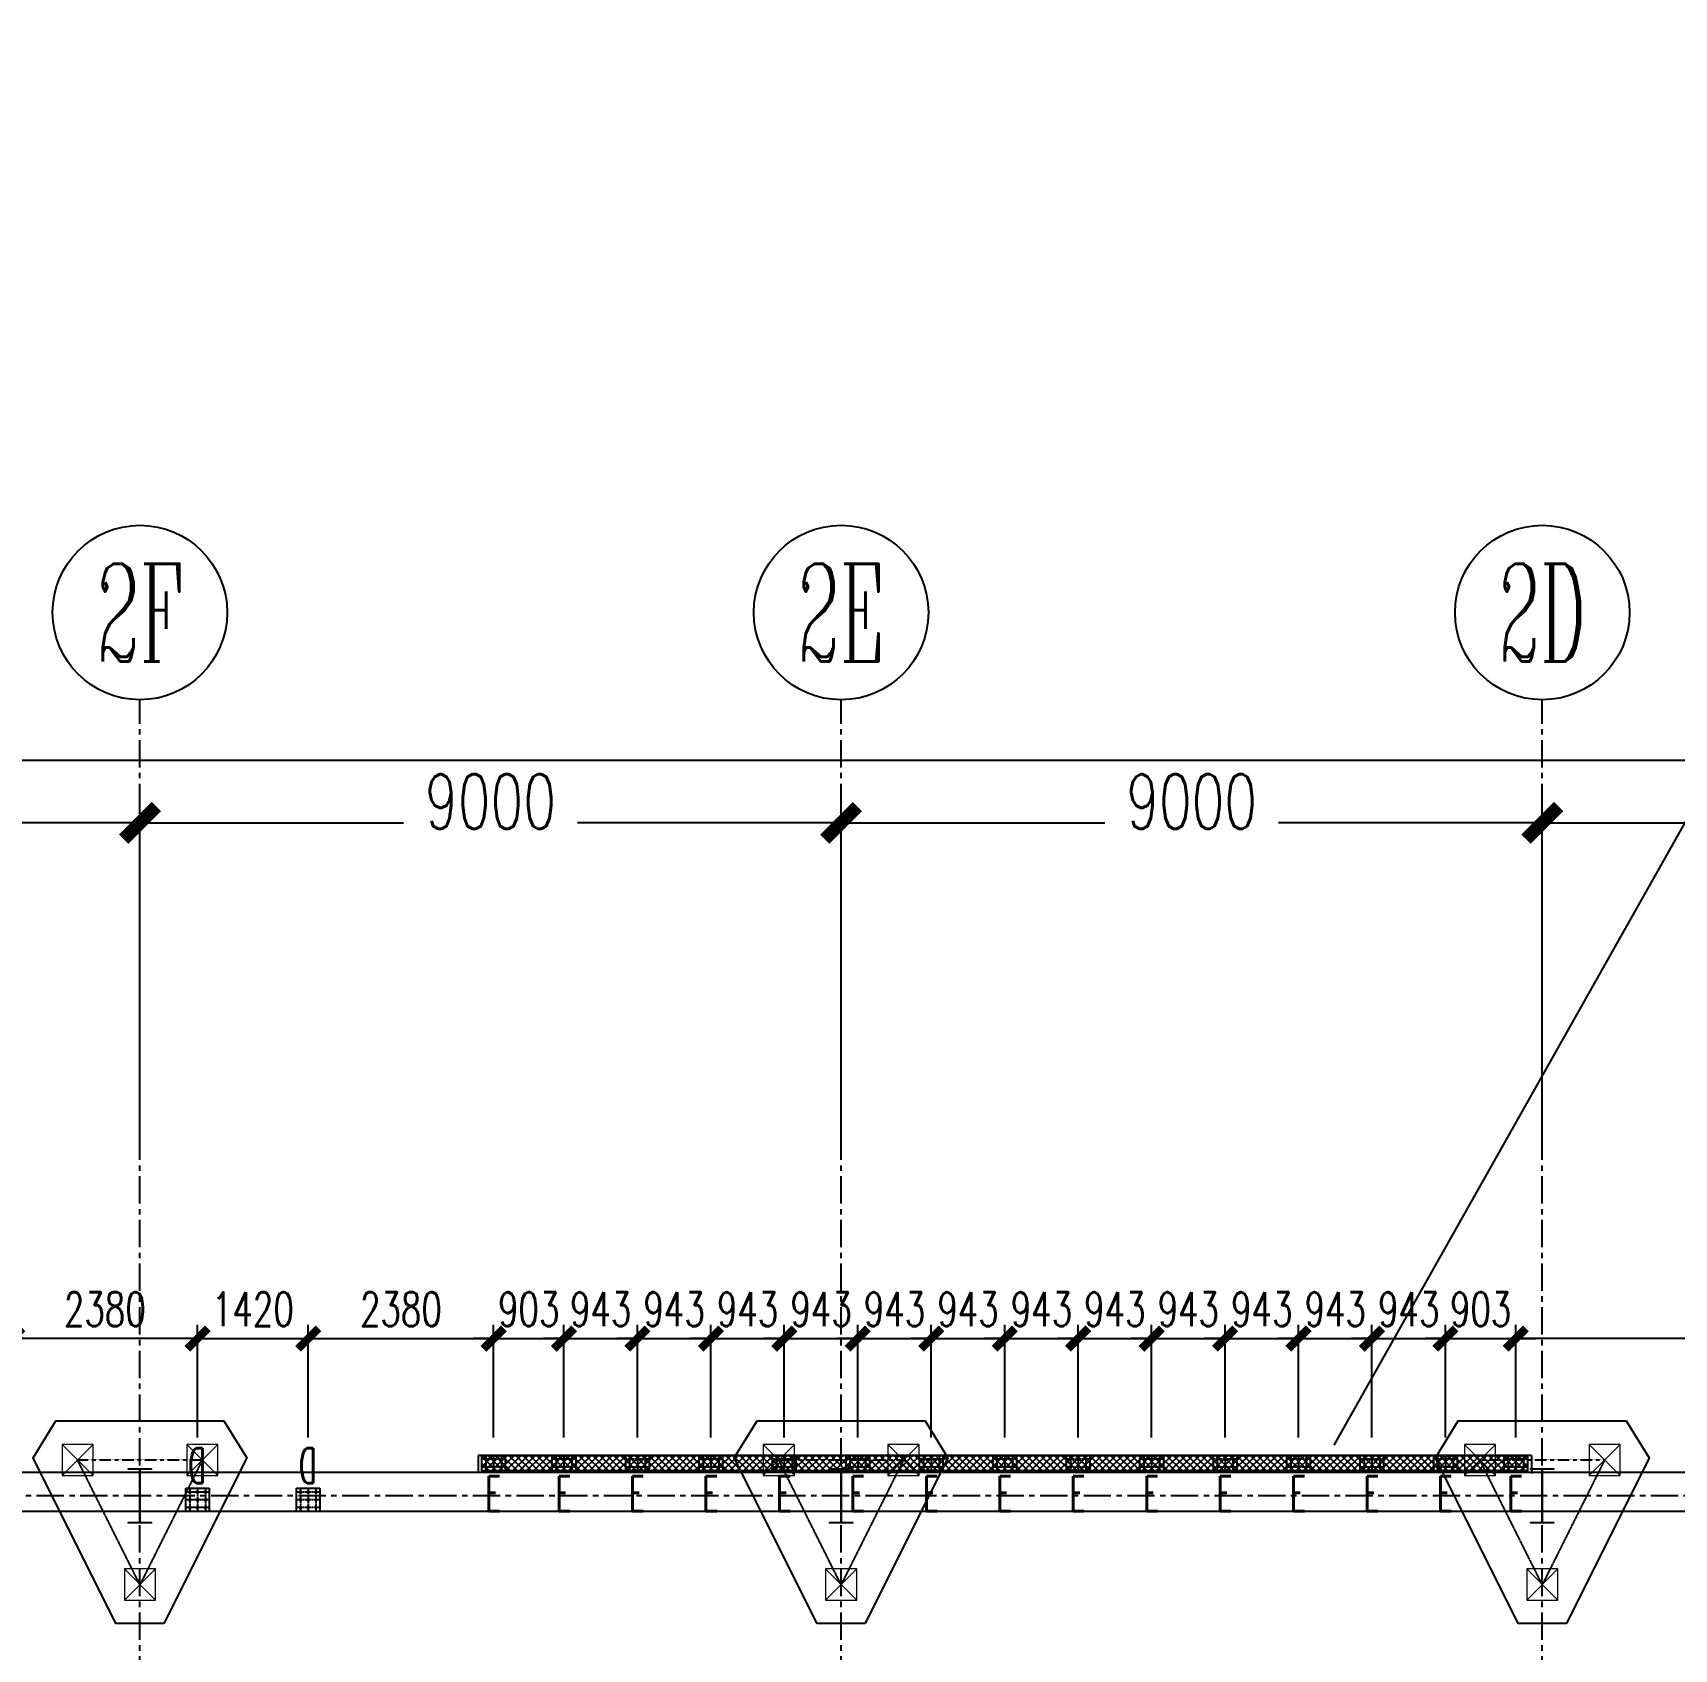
# Model space of a CAD drawing. Extents: x 782294 to 1727252, y -631030 to 17645.
# Drawn here: x 1128180 to 1149248, y -317353 to -296604 of the extents above; entities that cross this region are included whole.
import ezdxf
from ezdxf.enums import TextEntityAlignment as Align

# ---------------------------------------------------------------- set-up
doc = ezdxf.new("R2010")
doc.units = 0
doc.linetypes.add('CENTER', pattern=[2, 1.25, -0.25, 0.25, -0.25])
doc.layers.get('Defpoints').update_dxf_attribs({"color": 210})
for name, color, linetype in [('!ZN3-铝板幕墙-3', 3, 'Continuous'), ('2钢材断面', 2, 'Continuous'), ('30预埋件', 30, 'Continuous'), ('3符号', 3, 'Continuous'), ('40钢材投影', 40, 'Continuous'), ('ALT_CEN-0-30', 1, 'CENTER'), ('DIM', 173, 'Continuous'), ('DOTE', 1, 'CENTER'), ('S-BKL', 4, 'Continuous'), ('S-DOTE1', 140, 'CENTER'), ('S-HATCH1-W', 252, 'Continuous'), ('结构轮廓线', 1, 'Continuous')]:
    doc.layers.add(name, color=color, linetype=linetype)
doc.layers.add('S-col', color=2, linetype='Continuous', lineweight=0)
doc.layers.add('S-zhuang', color=1, linetype='Continuous', lineweight=0)
doc.layers.add('疑问', color=1, linetype='Continuous', plot=False)
doc.styles.add('_TCH_AXIS', font='COMPLEX', dxfattribs={"bigfont": 'GBCBIG'})
doc.styles.add('DHTEXT-1', font='romans.shx', dxfattribs={"width": 0.7, "bigfont": 'chinese.shx'})
doc.dimstyles.new('ZN175', dxfattribs={"dimscale": 175, "dimtxt": 2.5, "dimasz": 1.5, "dimexe": 1, "dimexo": 2, "dimgap": 0.9, "dimtad": 1, "dimdec": 0, "dimdsep": 46, "dimtxsty": 'DHTEXT-1', "dimblk": 'ARCHTICK', "dimcen": 2.5, "dimclrd": 173, "dimclre": 173, "dimclrt": 7, "dimazin": 2, "dimtfac": 1, "dimtdec": 0, "dimtix": 1, "dimtmove": 2, "dimatfit": 3, "dimfxl": 0, "dimtolj": 1, "dimtzin": 0, "dimarcsym": 0})
doc.dimstyles.new('ZN280', dxfattribs={"dimscale": 280, "dimtxt": 2.5, "dimasz": 1.5, "dimexe": 1, "dimexo": 2, "dimgap": 0.9, "dimtad": 1, "dimdec": 0, "dimdsep": 46, "dimtxsty": 'DHTEXT-1', "dimblk": 'ARCHTICK', "dimcen": 2.5, "dimclrd": 173, "dimclre": 173, "dimclrt": 7, "dimazin": 2, "dimtfac": 1, "dimtdec": 0, "dimtix": 1, "dimtmove": 2, "dimatfit": 3, "dimfxl": 0, "dimarcsym": 0})

# ---------------------------------------------------------------- blocks, each defined once
blk = doc.blocks.new('_ArchTick')
at = {"color": 0, "linetype": 'ByBlock', "const_width": 0.4}
blk.add_lwpolyline([(-0.5, -0.5), (0.5, 0.5)], dxfattribs=at)
blk = doc.blocks.new('*D1464')
at = {"layer": 'Defpoints', "color": 0, "ltscale": 2800, "transparency": 16777216}
for p in [(111300, 91140), (102300, 86360), (111300, 86360)]:
    blk.add_point(p, dxfattribs=at)
at = {"layer": 'DIM', "color": 173, "linetype": 'ByBlock', "lineweight": -2, "ltscale": 2800, "transparency": 16777216}
for p, q in [((102300, 86920), (102300, 91420)), ((111300, 86920), (111300, 91420)), ((102300, 91140), (105685, 91140)), ((111300, 91140), (107915, 91140))]:
    blk.add_line(p, q, dxfattribs=at)
at = {"layer": 'DIM', "color": 173, "lineweight": -2, "ltscale": 2800, "transparency": 16777216, "xscale": 420, "yscale": 420, "zscale": 420, "rotation": 180}
blk.add_blockref('_ArchTick', (102300, 91140), dxfattribs=at)
at = {"layer": 'DIM', "color": 173, "lineweight": -2, "ltscale": 2800, "transparency": 16777216, "xscale": 420, "yscale": 420, "zscale": 420}
blk.add_blockref('_ArchTick', (111300, 91140), dxfattribs=at)
at = {"layer": 'DIM', "color": 7, "ltscale": 2800, "transparency": 16777216, "insert": (106800, 91415), "char_height": 700, "attachment_point": 5, "style": 'DHTEXT-1'}
blk.add_mtext('9000', dxfattribs=at)
blk = doc.blocks.new('*D1465')
at = {"layer": 'Defpoints', "color": 0, "ltscale": 2800, "transparency": 16777216}
for p in [(120300, 91140), (111300, 86360), (120300, 86360)]:
    blk.add_point(p, dxfattribs=at)
at = {"layer": 'DIM', "color": 173, "linetype": 'ByBlock', "lineweight": -2, "ltscale": 2800, "transparency": 16777216}
for p, q in [((111300, 86920), (111300, 91420)), ((120300, 86920), (120300, 91420)), ((111300, 91140), (114685, 91140)), ((120300, 91140), (116915, 91140))]:
    blk.add_line(p, q, dxfattribs=at)
at = {"layer": 'DIM', "color": 173, "lineweight": -2, "ltscale": 2800, "transparency": 16777216, "xscale": 420, "yscale": 420, "zscale": 420, "rotation": 180}
blk.add_blockref('_ArchTick', (111300, 91140), dxfattribs=at)
at = {"layer": 'DIM', "color": 173, "lineweight": -2, "ltscale": 2800, "transparency": 16777216, "xscale": 420, "yscale": 420, "zscale": 420}
blk.add_blockref('_ArchTick', (120300, 91140), dxfattribs=at)
at = {"layer": 'DIM', "color": 7, "ltscale": 2800, "transparency": 16777216, "insert": (115800, 91415), "char_height": 700, "attachment_point": 5, "style": 'DHTEXT-1'}
blk.add_mtext('9000', dxfattribs=at)
blk = doc.blocks.new('*D1466')
at = {"layer": 'Defpoints', "color": 0, "ltscale": 2800, "transparency": 16777216}
for p in [(129300, 91140), (120300, 86360), (129300, 86360)]:
    blk.add_point(p, dxfattribs=at)
at = {"layer": 'DIM', "color": 173, "linetype": 'ByBlock', "lineweight": -2, "ltscale": 2800, "transparency": 16777216}
for p, q in [((120300, 86920), (120300, 91420)), ((129300, 86920), (129300, 91420)), ((120300, 91140), (123685, 91140)), ((129300, 91140), (125915, 91140))]:
    blk.add_line(p, q, dxfattribs=at)
at = {"layer": 'DIM', "color": 173, "lineweight": -2, "ltscale": 2800, "transparency": 16777216, "xscale": 420, "yscale": 420, "zscale": 420, "rotation": 180}
blk.add_blockref('_ArchTick', (120300, 91140), dxfattribs=at)
at = {"layer": 'DIM', "color": 173, "lineweight": -2, "ltscale": 2800, "transparency": 16777216, "xscale": 420, "yscale": 420, "zscale": 420}
blk.add_blockref('_ArchTick', (129300, 91140), dxfattribs=at)
at = {"layer": 'DIM', "color": 7, "ltscale": 2800, "transparency": 16777216, "insert": (124800, 91415), "char_height": 700, "attachment_point": 5, "style": 'DHTEXT-1'}
blk.add_mtext('9000', dxfattribs=at)
blk = doc.blocks.new('*D1467')
at = {"layer": 'Defpoints', "color": 0, "ltscale": 2800, "transparency": 16777216}
for p in [(138300, 91140), (129300, 86360), (138300, 86360)]:
    blk.add_point(p, dxfattribs=at)
at = {"layer": 'DIM', "color": 173, "linetype": 'ByBlock', "lineweight": -2, "ltscale": 2800, "transparency": 16777216}
for p, q in [((129300, 86920), (129300, 91420)), ((138300, 86920), (138300, 91420)), ((129300, 91140), (132685, 91140)), ((138300, 91140), (134915, 91140))]:
    blk.add_line(p, q, dxfattribs=at)
at = {"layer": 'DIM', "color": 173, "lineweight": -2, "ltscale": 2800, "transparency": 16777216, "xscale": 420, "yscale": 420, "zscale": 420, "rotation": 180}
blk.add_blockref('_ArchTick', (129300, 91140), dxfattribs=at)
at = {"layer": 'DIM', "color": 173, "lineweight": -2, "ltscale": 2800, "transparency": 16777216, "xscale": 420, "yscale": 420, "zscale": 420}
blk.add_blockref('_ArchTick', (138300, 91140), dxfattribs=at)
at = {"layer": 'DIM', "color": 7, "ltscale": 2800, "transparency": 16777216, "insert": (133800, 91415), "char_height": 700, "attachment_point": 5, "style": 'DHTEXT-1'}
blk.add_mtext('9000', dxfattribs=at)
blk = doc.blocks.new('*D1470')
at = {"layer": 'Defpoints', "color": 0, "ltscale": 2800, "transparency": 16777216}
for p in [(156300, 91940), (0, 86460), (156300, 86460)]:
    blk.add_point(p, dxfattribs=at)
at = {"layer": 'DIM', "color": 173, "linetype": 'ByBlock', "lineweight": -2, "ltscale": 2800, "transparency": 16777216}
for p, q in [((0, 87020), (0, 92220)), ((156300, 87020), (156300, 92220)), ((0, 91940), (76553, 91940)), ((156300, 91940), (79647, 91940))]:
    blk.add_line(p, q, dxfattribs=at)
at = {"layer": 'DIM', "color": 173, "lineweight": -2, "ltscale": 2800, "transparency": 16777216, "xscale": 420, "yscale": 420, "zscale": 420, "rotation": 180}
blk.add_blockref('_ArchTick', (0, 91940), dxfattribs=at)
at = {"layer": 'DIM', "color": 173, "lineweight": -2, "ltscale": 2800, "transparency": 16777216, "xscale": 420, "yscale": 420, "zscale": 420}
blk.add_blockref('_ArchTick', (156300, 91940), dxfattribs=at)
at = {"layer": 'DIM', "color": 7, "ltscale": 2800, "transparency": 16777216, "insert": (78100, 92215), "char_height": 700, "attachment_point": 5, "style": 'DHTEXT-1'}
blk.add_mtext('156300', dxfattribs=at)
blk = doc.blocks.new('卓越-轴号')
blk.add_circle((0, 0), 4)
at = {"color": 0, "style": '_TCH_AXIS', "width": 1.041667, "flags": 8}
blk.add_attdef('A', text='', height=4.48, dxfattribs=at).set_placement((-2, -2.24), (2, -2.24), align=Align.FIT)
blk = doc.blocks.new('20250913105916')
at = {"layer": '疑问'}
blk.add_lwpolyline([(126628, 83150), (136851, 101282), (144003, 101282)], dxfattribs=at)
at = {"layer": '结构轮廓线', "color": 1, "ltscale": 500}
for p, q in [((129160, 83020), (115640, 83020)), ((115640, 83020), (115640, 82800)), ((129160, 83020), (129160, 82788))]:
    blk.add_line(p, q, dxfattribs=at)
blk = doc.blocks.new('20250903183753')
at = {"layer": '2钢材断面'}
for p, q in [((150, 0), (-150, 0)), ((-150, 0), (-150, -300)), ((150, -300), (150, 0)), ((-150, -300), (150, -300))]:
    blk.add_line(p, q, dxfattribs=at)
at = {"layer": '40钢材投影'}
for centre, radius in [((-100, -50), 12), ((-100, -150), 12), ((-100, -50), 6), ((-100, -150), 6), ((0, -50), 12), ((0, -150), 12), ((0, -50), 6), ((0, -150), 6), ((100, -50), 12), ((100, -150), 12), ((100, -50), 6), ((100, -150), 6), ((-100, -250), 12), ((-100, -250), 6), ((0, -250), 12), ((0, -250), 6), ((100, -251), 12), ((100, -251), 6)]:
    blk.add_circle(centre, radius, dxfattribs=at)
at = {"layer": 'ALT_CEN-0-30', "ltscale": 20}
for p, q in [((-100, 0), (-100, -300)), ((0, 0), (0, -300)), ((100, 0), (100, -300)), ((-150, -50), (150, -50)), ((-150, -150), (150, -150)), ((-150, -250), (150, -250))]:
    blk.add_line(p, q, dxfattribs=at)
blk = doc.blocks.new('20250903183821')
at = {"ltscale": 50}
blk.add_blockref('20250903183753', (0, 0), dxfattribs=at)
at = {"layer": '30预埋件', "style": 'DHTEXT-1', "text_generation_flag": 6, "width": 0.55}
blk.add_attdef('B', (-105, 65), '', height=450, rotation=180, dxfattribs=at)
blk = doc.blocks.new('20250902145151')
at = {"layer": '2钢材断面'}
for p, q in [((150, 100), (-150, 100)), ((-150, 100), (-150, -100)), ((150, -100), (150, 100)), ((-150, -100), (150, -100))]:
    blk.add_line(p, q, dxfattribs=at)
at = {"layer": '40钢材投影'}
for centre, radius in [((-100, 50), 10), ((-100, 50), 5), ((0, 50), 10), ((0, 50), 5), ((100, 50), 10), ((100, 50), 5), ((-100, -50), 10), ((-100, -50), 5), ((0, -50), 10), ((0, -50), 5), ((100, -50), 10), ((100, -50), 5)]:
    blk.add_circle(centre, radius, dxfattribs=at)
at = {"layer": 'ALT_CEN-0-30', "ltscale": 20}
for p, q in [((-150, 50), (150, 50)), ((-100, 100), (-100, -100)), ((0, 100), (0, -100)), ((100, 100), (100, -100)), ((-150, -50), (150, -50))]:
    blk.add_line(p, q, dxfattribs=at)
blk = doc.blocks.new('20250912153858')
at = {"ltscale": 50}
blk.add_blockref('20250902145151', (0, 100), dxfattribs=at)
at = {"layer": '30预埋件', "style": 'DHTEXT-1', "text_generation_flag": 6, "width": 0.55}
blk.add_attdef('B', (105, -65), '', height=450, dxfattribs=at)
blk = doc.blocks.new('20250913102643')
at = {"ltscale": 500}
ref = blk.add_blockref('20250903183821', (112040, 82600), dxfattribs=dict(at, xscale=-1))
ref.add_attrib('B', 'D', (112145, 83115), dxfattribs={"layer": '30预埋件', "height": 450, "style": 'DHTEXT-1', "text_generation_flag": 6, "width": 0.55})
ref = blk.add_blockref('20250903183821', (113460, 82600), dxfattribs=dict(at, xscale=-1))
ref.add_attrib('B', 'D', (113565, 83115), dxfattribs={"layer": '30预埋件', "height": 450, "style": 'DHTEXT-1', "text_generation_flag": 6, "width": 0.55})
at = {"layer": '结构轮廓线', "ltscale": 500}
ref = blk.add_blockref('20250912153858', (115840, 82820), dxfattribs=dict(at, xscale=-1))
ref.add_attrib('B', 'E', (115735, 82305), dxfattribs={"layer": '30预埋件', "height": 450, "rotation": 180, "style": 'DHTEXT-1', "text_generation_flag": 6, "width": 0.55})
ref = blk.add_blockref('20250912153858', (116743, 82820), dxfattribs=dict(at, xscale=-1))
ref.add_attrib('B', 'E', (116637, 82305), dxfattribs={"layer": '30预埋件', "height": 450, "rotation": 180, "style": 'DHTEXT-1', "text_generation_flag": 6, "width": 0.55})
ref = blk.add_blockref('20250912153858', (117686, 82820), dxfattribs=dict(at, xscale=-1))
ref.add_attrib('B', 'E', (117580, 82305), dxfattribs={"layer": '30预埋件', "height": 450, "rotation": 180, "style": 'DHTEXT-1', "text_generation_flag": 6, "width": 0.55})
ref = blk.add_blockref('20250912153858', (118629, 82820), dxfattribs=dict(at, xscale=-1))
ref.add_attrib('B', 'E', (118523, 82305), dxfattribs={"layer": '30预埋件', "height": 450, "rotation": 180, "style": 'DHTEXT-1', "text_generation_flag": 6, "width": 0.55})
ref = blk.add_blockref('20250912153858', (119571, 82820), dxfattribs=dict(at, xscale=-1))
ref.add_attrib('B', 'E', (119466, 82305), dxfattribs={"layer": '30预埋件', "height": 450, "rotation": 180, "style": 'DHTEXT-1', "text_generation_flag": 6, "width": 0.55})
ref = blk.add_blockref('20250912153858', (120514, 82820), dxfattribs=dict(at, xscale=-1))
ref.add_attrib('B', 'E', (120409, 82305), dxfattribs={"layer": '30预埋件', "height": 450, "rotation": 180, "style": 'DHTEXT-1', "text_generation_flag": 6, "width": 0.55})
ref = blk.add_blockref('20250912153858', (121457, 82820), dxfattribs=dict(at, xscale=-1))
ref.add_attrib('B', 'E', (121352, 82305), dxfattribs={"layer": '30预埋件', "height": 450, "rotation": 180, "style": 'DHTEXT-1', "text_generation_flag": 6, "width": 0.55})
ref = blk.add_blockref('20250912153858', (122400, 82820), dxfattribs=dict(at, xscale=-1))
ref.add_attrib('B', 'E', (122295, 82305), dxfattribs={"layer": '30预埋件', "height": 450, "rotation": 180, "style": 'DHTEXT-1', "text_generation_flag": 6, "width": 0.55})
ref = blk.add_blockref('20250912153858', (123343, 82820), dxfattribs=dict(at, xscale=-1))
ref.add_attrib('B', 'E', (123237, 82305), dxfattribs={"layer": '30预埋件', "height": 450, "rotation": 180, "style": 'DHTEXT-1', "text_generation_flag": 6, "width": 0.55})
ref = blk.add_blockref('20250912153858', (124286, 82820), dxfattribs=dict(at, xscale=-1))
ref.add_attrib('B', 'E', (124180, 82305), dxfattribs={"layer": '30预埋件', "height": 450, "rotation": 180, "style": 'DHTEXT-1', "text_generation_flag": 6, "width": 0.55})
ref = blk.add_blockref('20250912153858', (125229, 82820), dxfattribs=dict(at, xscale=-1))
ref.add_attrib('B', 'E', (125123, 82305), dxfattribs={"layer": '30预埋件', "height": 450, "rotation": 180, "style": 'DHTEXT-1', "text_generation_flag": 6, "width": 0.55})
ref = blk.add_blockref('20250912153858', (126171, 82820), dxfattribs=dict(at, xscale=-1))
ref.add_attrib('B', 'E', (126066, 82305), dxfattribs={"layer": '30预埋件', "height": 450, "rotation": 180, "style": 'DHTEXT-1', "text_generation_flag": 6, "width": 0.55})
ref = blk.add_blockref('20250912153858', (127114, 82820), dxfattribs=dict(at, xscale=-1))
ref.add_attrib('B', 'E', (127009, 82305), dxfattribs={"layer": '30预埋件', "height": 450, "rotation": 180, "style": 'DHTEXT-1', "text_generation_flag": 6, "width": 0.55})
ref = blk.add_blockref('20250912153858', (128057, 82820), dxfattribs=dict(at, xscale=-1))
ref.add_attrib('B', 'E', (127952, 82305), dxfattribs={"layer": '30预埋件', "height": 450, "rotation": 180, "style": 'DHTEXT-1', "text_generation_flag": 6, "width": 0.55})
ref = blk.add_blockref('20250912153858', (128960, 82820), dxfattribs=dict(at, xscale=-1))
ref.add_attrib('B', 'E', (128855, 82305), dxfattribs={"layer": '30预埋件', "height": 450, "rotation": 180, "style": 'DHTEXT-1', "text_generation_flag": 6, "width": 0.55})
blk = doc.blocks.new('*D972')
at = {"layer": 'Defpoints', "color": 0, "ltscale": 1750, "transparency": 16777216}
for p in [(1147215, -313366), (1146312, -314987), (1147215, -314987)]:
    blk.add_point(p, dxfattribs=at)
at = {"layer": 'DIM', "color": 173, "linetype": 'ByBlock', "lineweight": -2, "ltscale": 1750, "transparency": 16777216}
for p, q in [((1146312, -314637), (1146312, -313191)), ((1147215, -314637), (1147215, -313191)), ((1146312, -313366), (1146050, -313366)), ((1146312, -313366), (1147215, -313366)), ((1147215, -313366), (1147477, -313366))]:
    blk.add_line(p, q, dxfattribs=at)
at = {"layer": 'DIM', "color": 173, "lineweight": -2, "ltscale": 1750, "transparency": 16777216, "xscale": 262.5, "yscale": 262.5, "zscale": 262.5}
blk.add_blockref('_ArchTick', (1146312, -313366), dxfattribs=at)
at = {"layer": 'DIM', "color": 173, "lineweight": -2, "ltscale": 1750, "transparency": 16777216, "xscale": 262.5, "yscale": 262.5, "zscale": 262.5, "rotation": 180}
blk.add_blockref('_ArchTick', (1147215, -313366), dxfattribs=at)
at = {"layer": 'DIM', "color": 7, "ltscale": 1750, "transparency": 16777216, "insert": (1146764, -312989), "char_height": 437.5, "attachment_point": 5, "style": 'DHTEXT-1'}
blk.add_mtext('\\A1;903', dxfattribs=at)
blk = doc.blocks.new('*D973')
at = {"layer": 'Defpoints', "color": 0, "ltscale": 1750, "transparency": 16777216}
for p in [(1146312, -313366), (1145369, -314987), (1146312, -314987)]:
    blk.add_point(p, dxfattribs=at)
at = {"layer": 'DIM', "color": 173, "linetype": 'ByBlock', "lineweight": -2, "ltscale": 1750, "transparency": 16777216}
for p, q in [((1145369, -314637), (1145369, -313191)), ((1146312, -314637), (1146312, -313191)), ((1145369, -313366), (1145107, -313366)), ((1145369, -313366), (1146312, -313366)), ((1146312, -313366), (1146575, -313366))]:
    blk.add_line(p, q, dxfattribs=at)
at = {"layer": 'DIM', "color": 173, "lineweight": -2, "ltscale": 1750, "transparency": 16777216, "xscale": 262.5, "yscale": 262.5, "zscale": 262.5}
blk.add_blockref('_ArchTick', (1145369, -313366), dxfattribs=at)
at = {"layer": 'DIM', "color": 173, "lineweight": -2, "ltscale": 1750, "transparency": 16777216, "xscale": 262.5, "yscale": 262.5, "zscale": 262.5, "rotation": 180}
blk.add_blockref('_ArchTick', (1146312, -313366), dxfattribs=at)
at = {"layer": 'DIM', "color": 7, "ltscale": 1750, "transparency": 16777216, "insert": (1145841, -312989), "char_height": 437.5, "attachment_point": 5, "style": 'DHTEXT-1'}
blk.add_mtext('\\A1;943', dxfattribs=at)
blk = doc.blocks.new('*D974')
at = {"layer": 'Defpoints', "color": 0, "ltscale": 1750, "transparency": 16777216}
for p in [(1145369, -313366), (1144426, -314987), (1145369, -314987)]:
    blk.add_point(p, dxfattribs=at)
at = {"layer": 'DIM', "color": 173, "linetype": 'ByBlock', "lineweight": -2, "ltscale": 1750, "transparency": 16777216}
for p, q in [((1144426, -314637), (1144426, -313191)), ((1145369, -314637), (1145369, -313191)), ((1144426, -313366), (1144164, -313366)), ((1144426, -313366), (1145369, -313366)), ((1145369, -313366), (1145632, -313366))]:
    blk.add_line(p, q, dxfattribs=at)
at = {"layer": 'DIM', "color": 173, "lineweight": -2, "ltscale": 1750, "transparency": 16777216, "xscale": 262.5, "yscale": 262.5, "zscale": 262.5}
blk.add_blockref('_ArchTick', (1144426, -313366), dxfattribs=at)
at = {"layer": 'DIM', "color": 173, "lineweight": -2, "ltscale": 1750, "transparency": 16777216, "xscale": 262.5, "yscale": 262.5, "zscale": 262.5, "rotation": 180}
blk.add_blockref('_ArchTick', (1145369, -313366), dxfattribs=at)
at = {"layer": 'DIM', "color": 7, "ltscale": 1750, "transparency": 16777216, "insert": (1144898, -312989), "char_height": 437.5, "attachment_point": 5, "style": 'DHTEXT-1'}
blk.add_mtext('\\A1;943', dxfattribs=at)
blk = doc.blocks.new('*D975')
at = {"layer": 'Defpoints', "color": 0, "ltscale": 1750, "transparency": 16777216}
for p in [(1144426, -313366), (1143484, -314987), (1144426, -314987)]:
    blk.add_point(p, dxfattribs=at)
at = {"layer": 'DIM', "color": 173, "linetype": 'ByBlock', "lineweight": -2, "ltscale": 1750, "transparency": 16777216}
for p, q in [((1143484, -314637), (1143484, -313191)), ((1144426, -314637), (1144426, -313191)), ((1143484, -313366), (1143221, -313366)), ((1143484, -313366), (1144426, -313366)), ((1144426, -313366), (1144689, -313366))]:
    blk.add_line(p, q, dxfattribs=at)
at = {"layer": 'DIM', "color": 173, "lineweight": -2, "ltscale": 1750, "transparency": 16777216, "xscale": 262.5, "yscale": 262.5, "zscale": 262.5}
blk.add_blockref('_ArchTick', (1143484, -313366), dxfattribs=at)
at = {"layer": 'DIM', "color": 173, "lineweight": -2, "ltscale": 1750, "transparency": 16777216, "xscale": 262.5, "yscale": 262.5, "zscale": 262.5, "rotation": 180}
blk.add_blockref('_ArchTick', (1144426, -313366), dxfattribs=at)
at = {"layer": 'DIM', "color": 7, "ltscale": 1750, "transparency": 16777216, "insert": (1143955, -312989), "char_height": 437.5, "attachment_point": 5, "style": 'DHTEXT-1'}
blk.add_mtext('\\A1;943', dxfattribs=at)
blk = doc.blocks.new('*D976')
at = {"layer": 'Defpoints', "color": 0, "ltscale": 1750, "transparency": 16777216}
for p in [(1143484, -313366), (1142541, -314987), (1143484, -314987)]:
    blk.add_point(p, dxfattribs=at)
at = {"layer": 'DIM', "color": 173, "linetype": 'ByBlock', "lineweight": -2, "ltscale": 1750, "transparency": 16777216}
for p, q in [((1142541, -314637), (1142541, -313191)), ((1143484, -314637), (1143484, -313191)), ((1142541, -313366), (1142278, -313366)), ((1142541, -313366), (1143484, -313366)), ((1143484, -313366), (1143746, -313366))]:
    blk.add_line(p, q, dxfattribs=at)
at = {"layer": 'DIM', "color": 173, "lineweight": -2, "ltscale": 1750, "transparency": 16777216, "xscale": 262.5, "yscale": 262.5, "zscale": 262.5}
blk.add_blockref('_ArchTick', (1142541, -313366), dxfattribs=at)
at = {"layer": 'DIM', "color": 173, "lineweight": -2, "ltscale": 1750, "transparency": 16777216, "xscale": 262.5, "yscale": 262.5, "zscale": 262.5, "rotation": 180}
blk.add_blockref('_ArchTick', (1143484, -313366), dxfattribs=at)
at = {"layer": 'DIM', "color": 7, "ltscale": 1750, "transparency": 16777216, "insert": (1143012, -312989), "char_height": 437.5, "attachment_point": 5, "style": 'DHTEXT-1'}
blk.add_mtext('\\A1;943', dxfattribs=at)
blk = doc.blocks.new('*D977')
at = {"layer": 'Defpoints', "color": 0, "ltscale": 1750, "transparency": 16777216}
for p in [(1142541, -313366), (1141598, -314987), (1142541, -314987)]:
    blk.add_point(p, dxfattribs=at)
at = {"layer": 'DIM', "color": 173, "linetype": 'ByBlock', "lineweight": -2, "ltscale": 1750, "transparency": 16777216}
for p, q in [((1141598, -314637), (1141598, -313191)), ((1142541, -314637), (1142541, -313191)), ((1141598, -313366), (1141335, -313366)), ((1141598, -313366), (1142541, -313366)), ((1142541, -313366), (1142803, -313366))]:
    blk.add_line(p, q, dxfattribs=at)
at = {"layer": 'DIM', "color": 173, "lineweight": -2, "ltscale": 1750, "transparency": 16777216, "xscale": 262.5, "yscale": 262.5, "zscale": 262.5}
blk.add_blockref('_ArchTick', (1141598, -313366), dxfattribs=at)
at = {"layer": 'DIM', "color": 173, "lineweight": -2, "ltscale": 1750, "transparency": 16777216, "xscale": 262.5, "yscale": 262.5, "zscale": 262.5, "rotation": 180}
blk.add_blockref('_ArchTick', (1142541, -313366), dxfattribs=at)
at = {"layer": 'DIM', "color": 7, "ltscale": 1750, "transparency": 16777216, "insert": (1142069, -312989), "char_height": 437.5, "attachment_point": 5, "style": 'DHTEXT-1'}
blk.add_mtext('\\A1;943', dxfattribs=at)
blk = doc.blocks.new('*D978')
at = {"layer": 'Defpoints', "color": 0, "ltscale": 1750, "transparency": 16777216}
for p in [(1141598, -313366), (1140655, -314987), (1141598, -314987)]:
    blk.add_point(p, dxfattribs=at)
at = {"layer": 'DIM', "color": 173, "linetype": 'ByBlock', "lineweight": -2, "ltscale": 1750, "transparency": 16777216}
for p, q in [((1140655, -314637), (1140655, -313191)), ((1141598, -314637), (1141598, -313191)), ((1140655, -313366), (1140392, -313366)), ((1140655, -313366), (1141598, -313366)), ((1141598, -313366), (1141860, -313366))]:
    blk.add_line(p, q, dxfattribs=at)
at = {"layer": 'DIM', "color": 173, "lineweight": -2, "ltscale": 1750, "transparency": 16777216, "xscale": 262.5, "yscale": 262.5, "zscale": 262.5}
blk.add_blockref('_ArchTick', (1140655, -313366), dxfattribs=at)
at = {"layer": 'DIM', "color": 173, "lineweight": -2, "ltscale": 1750, "transparency": 16777216, "xscale": 262.5, "yscale": 262.5, "zscale": 262.5, "rotation": 180}
blk.add_blockref('_ArchTick', (1141598, -313366), dxfattribs=at)
at = {"layer": 'DIM', "color": 7, "ltscale": 1750, "transparency": 16777216, "insert": (1141126, -312989), "char_height": 437.5, "attachment_point": 5, "style": 'DHTEXT-1'}
blk.add_mtext('\\A1;943', dxfattribs=at)
blk = doc.blocks.new('*D979')
at = {"layer": 'Defpoints', "color": 0, "ltscale": 1750, "transparency": 16777216}
for p in [(1140655, -313366), (1139712, -314987), (1140655, -314987)]:
    blk.add_point(p, dxfattribs=at)
at = {"layer": 'DIM', "color": 173, "linetype": 'ByBlock', "lineweight": -2, "ltscale": 1750, "transparency": 16777216}
for p, q in [((1139712, -314637), (1139712, -313191)), ((1140655, -314637), (1140655, -313191)), ((1139712, -313366), (1139450, -313366)), ((1139712, -313366), (1140655, -313366)), ((1140655, -313366), (1140917, -313366))]:
    blk.add_line(p, q, dxfattribs=at)
at = {"layer": 'DIM', "color": 173, "lineweight": -2, "ltscale": 1750, "transparency": 16777216, "xscale": 262.5, "yscale": 262.5, "zscale": 262.5}
blk.add_blockref('_ArchTick', (1139712, -313366), dxfattribs=at)
at = {"layer": 'DIM', "color": 173, "lineweight": -2, "ltscale": 1750, "transparency": 16777216, "xscale": 262.5, "yscale": 262.5, "zscale": 262.5, "rotation": 180}
blk.add_blockref('_ArchTick', (1140655, -313366), dxfattribs=at)
at = {"layer": 'DIM', "color": 7, "ltscale": 1750, "transparency": 16777216, "insert": (1140184, -312989), "char_height": 437.5, "attachment_point": 5, "style": 'DHTEXT-1'}
blk.add_mtext('\\A1;943', dxfattribs=at)
blk = doc.blocks.new('*D980')
at = {"layer": 'Defpoints', "color": 0, "ltscale": 1750, "transparency": 16777216}
for p in [(1139712, -313366), (1138769, -314987), (1139712, -314987)]:
    blk.add_point(p, dxfattribs=at)
at = {"layer": 'DIM', "color": 173, "linetype": 'ByBlock', "lineweight": -2, "ltscale": 1750, "transparency": 16777216}
for p, q in [((1138769, -314637), (1138769, -313191)), ((1139712, -314637), (1139712, -313191)), ((1138769, -313366), (1138507, -313366)), ((1138769, -313366), (1139712, -313366)), ((1139712, -313366), (1139975, -313366))]:
    blk.add_line(p, q, dxfattribs=at)
at = {"layer": 'DIM', "color": 173, "lineweight": -2, "ltscale": 1750, "transparency": 16777216, "xscale": 262.5, "yscale": 262.5, "zscale": 262.5}
blk.add_blockref('_ArchTick', (1138769, -313366), dxfattribs=at)
at = {"layer": 'DIM', "color": 173, "lineweight": -2, "ltscale": 1750, "transparency": 16777216, "xscale": 262.5, "yscale": 262.5, "zscale": 262.5, "rotation": 180}
blk.add_blockref('_ArchTick', (1139712, -313366), dxfattribs=at)
at = {"layer": 'DIM', "color": 7, "ltscale": 1750, "transparency": 16777216, "insert": (1139241, -312989), "char_height": 437.5, "attachment_point": 5, "style": 'DHTEXT-1'}
blk.add_mtext('\\A1;943', dxfattribs=at)
blk = doc.blocks.new('*D981')
at = {"layer": 'Defpoints', "color": 0, "ltscale": 1750, "transparency": 16777216}
for p in [(1138769, -313366), (1137826, -314987), (1138769, -314987)]:
    blk.add_point(p, dxfattribs=at)
at = {"layer": 'DIM', "color": 173, "linetype": 'ByBlock', "lineweight": -2, "ltscale": 1750, "transparency": 16777216}
for p, q in [((1137826, -314637), (1137826, -313191)), ((1138769, -314637), (1138769, -313191)), ((1137826, -313366), (1137564, -313366)), ((1137826, -313366), (1138769, -313366)), ((1138769, -313366), (1139032, -313366))]:
    blk.add_line(p, q, dxfattribs=at)
at = {"layer": 'DIM', "color": 173, "lineweight": -2, "ltscale": 1750, "transparency": 16777216, "xscale": 262.5, "yscale": 262.5, "zscale": 262.5}
blk.add_blockref('_ArchTick', (1137826, -313366), dxfattribs=at)
at = {"layer": 'DIM', "color": 173, "lineweight": -2, "ltscale": 1750, "transparency": 16777216, "xscale": 262.5, "yscale": 262.5, "zscale": 262.5, "rotation": 180}
blk.add_blockref('_ArchTick', (1138769, -313366), dxfattribs=at)
at = {"layer": 'DIM', "color": 7, "ltscale": 1750, "transparency": 16777216, "insert": (1138298, -312989), "char_height": 437.5, "attachment_point": 5, "style": 'DHTEXT-1'}
blk.add_mtext('\\A1;943', dxfattribs=at)
blk = doc.blocks.new('*D982')
at = {"layer": 'Defpoints', "color": 0, "ltscale": 1750, "transparency": 16777216}
for p in [(1137826, -313366), (1136884, -314987), (1137826, -314987)]:
    blk.add_point(p, dxfattribs=at)
at = {"layer": 'DIM', "color": 173, "linetype": 'ByBlock', "lineweight": -2, "ltscale": 1750, "transparency": 16777216}
for p, q in [((1136884, -314637), (1136884, -313191)), ((1137826, -314637), (1137826, -313191)), ((1136884, -313366), (1136621, -313366)), ((1136884, -313366), (1137826, -313366)), ((1137826, -313366), (1138089, -313366))]:
    blk.add_line(p, q, dxfattribs=at)
at = {"layer": 'DIM', "color": 173, "lineweight": -2, "ltscale": 1750, "transparency": 16777216, "xscale": 262.5, "yscale": 262.5, "zscale": 262.5}
blk.add_blockref('_ArchTick', (1136884, -313366), dxfattribs=at)
at = {"layer": 'DIM', "color": 173, "lineweight": -2, "ltscale": 1750, "transparency": 16777216, "xscale": 262.5, "yscale": 262.5, "zscale": 262.5, "rotation": 180}
blk.add_blockref('_ArchTick', (1137826, -313366), dxfattribs=at)
at = {"layer": 'DIM', "color": 7, "ltscale": 1750, "transparency": 16777216, "insert": (1137355, -312989), "char_height": 437.5, "attachment_point": 5, "style": 'DHTEXT-1'}
blk.add_mtext('\\A1;943', dxfattribs=at)
blk = doc.blocks.new('*D983')
at = {"layer": 'Defpoints', "color": 0, "ltscale": 1750, "transparency": 16777216}
for p in [(1136884, -313366), (1135941, -314987), (1136884, -314987)]:
    blk.add_point(p, dxfattribs=at)
at = {"layer": 'DIM', "color": 173, "linetype": 'ByBlock', "lineweight": -2, "ltscale": 1750, "transparency": 16777216}
for p, q in [((1135941, -314637), (1135941, -313191)), ((1136884, -314637), (1136884, -313191)), ((1135941, -313366), (1135678, -313366)), ((1135941, -313366), (1136884, -313366)), ((1136884, -313366), (1137146, -313366))]:
    blk.add_line(p, q, dxfattribs=at)
at = {"layer": 'DIM', "color": 173, "lineweight": -2, "ltscale": 1750, "transparency": 16777216, "xscale": 262.5, "yscale": 262.5, "zscale": 262.5}
blk.add_blockref('_ArchTick', (1135941, -313366), dxfattribs=at)
at = {"layer": 'DIM', "color": 173, "lineweight": -2, "ltscale": 1750, "transparency": 16777216, "xscale": 262.5, "yscale": 262.5, "zscale": 262.5, "rotation": 180}
blk.add_blockref('_ArchTick', (1136884, -313366), dxfattribs=at)
at = {"layer": 'DIM', "color": 7, "ltscale": 1750, "transparency": 16777216, "insert": (1136412, -312989), "char_height": 437.5, "attachment_point": 5, "style": 'DHTEXT-1'}
blk.add_mtext('\\A1;943', dxfattribs=at)
blk = doc.blocks.new('*D984')
at = {"layer": 'Defpoints', "color": 0, "ltscale": 1750, "transparency": 16777216}
for p in [(1135941, -313366), (1134998, -314987), (1135941, -314987)]:
    blk.add_point(p, dxfattribs=at)
at = {"layer": 'DIM', "color": 173, "linetype": 'ByBlock', "lineweight": -2, "ltscale": 1750, "transparency": 16777216}
for p, q in [((1134998, -314637), (1134998, -313191)), ((1135941, -314637), (1135941, -313191)), ((1134998, -313366), (1134735, -313366)), ((1134998, -313366), (1135941, -313366)), ((1135941, -313366), (1136203, -313366))]:
    blk.add_line(p, q, dxfattribs=at)
at = {"layer": 'DIM', "color": 173, "lineweight": -2, "ltscale": 1750, "transparency": 16777216, "xscale": 262.5, "yscale": 262.5, "zscale": 262.5}
blk.add_blockref('_ArchTick', (1134998, -313366), dxfattribs=at)
at = {"layer": 'DIM', "color": 173, "lineweight": -2, "ltscale": 1750, "transparency": 16777216, "xscale": 262.5, "yscale": 262.5, "zscale": 262.5, "rotation": 180}
blk.add_blockref('_ArchTick', (1135941, -313366), dxfattribs=at)
at = {"layer": 'DIM', "color": 7, "ltscale": 1750, "transparency": 16777216, "insert": (1135469, -312989), "char_height": 437.5, "attachment_point": 5, "style": 'DHTEXT-1'}
blk.add_mtext('\\A1;943', dxfattribs=at)
blk = doc.blocks.new('*D985')
at = {"layer": 'Defpoints', "color": 0, "ltscale": 1750, "transparency": 16777216}
for p in [(1134998, -313366), (1134095, -314987), (1134998, -314987)]:
    blk.add_point(p, dxfattribs=at)
at = {"layer": 'DIM', "color": 173, "linetype": 'ByBlock', "lineweight": -2, "ltscale": 1750, "transparency": 16777216}
for p, q in [((1134095, -314637), (1134095, -313191)), ((1134998, -314637), (1134998, -313191)), ((1134095, -313366), (1133832, -313366)), ((1134095, -313366), (1134998, -313366)), ((1134998, -313366), (1135260, -313366))]:
    blk.add_line(p, q, dxfattribs=at)
at = {"layer": 'DIM', "color": 173, "lineweight": -2, "ltscale": 1750, "transparency": 16777216, "xscale": 262.5, "yscale": 262.5, "zscale": 262.5}
blk.add_blockref('_ArchTick', (1134095, -313366), dxfattribs=at)
at = {"layer": 'DIM', "color": 173, "lineweight": -2, "ltscale": 1750, "transparency": 16777216, "xscale": 262.5, "yscale": 262.5, "zscale": 262.5, "rotation": 180}
blk.add_blockref('_ArchTick', (1134998, -313366), dxfattribs=at)
at = {"layer": 'DIM', "color": 7, "ltscale": 1750, "transparency": 16777216, "insert": (1134546, -312989), "char_height": 437.5, "attachment_point": 5, "style": 'DHTEXT-1'}
blk.add_mtext('\\A1;903', dxfattribs=at)
blk = doc.blocks.new('*D986')
at = {"layer": 'Defpoints', "color": 0, "ltscale": 1750, "transparency": 16777216}
for p in [(1134095, -313366), (1131715, -314987), (1134095, -314987)]:
    blk.add_point(p, dxfattribs=at)
at = {"layer": 'DIM', "color": 173, "linetype": 'ByBlock', "lineweight": -2, "ltscale": 1750, "transparency": 16777216}
for p, q in [((1131715, -314637), (1131715, -313191)), ((1134095, -314637), (1134095, -313191)), ((1131715, -313366), (1134095, -313366))]:
    blk.add_line(p, q, dxfattribs=at)
at = {"layer": 'DIM', "color": 173, "lineweight": -2, "ltscale": 1750, "transparency": 16777216, "xscale": 262.5, "yscale": 262.5, "zscale": 262.5, "rotation": 180}
blk.add_blockref('_ArchTick', (1131715, -313366), dxfattribs=at)
at = {"layer": 'DIM', "color": 173, "lineweight": -2, "ltscale": 1750, "transparency": 16777216, "xscale": 262.5, "yscale": 262.5, "zscale": 262.5}
blk.add_blockref('_ArchTick', (1134095, -313366), dxfattribs=at)
at = {"layer": 'DIM', "color": 7, "ltscale": 1750, "transparency": 16777216, "insert": (1132905, -312989), "char_height": 437.5, "attachment_point": 5, "style": 'DHTEXT-1'}
blk.add_mtext('\\A1;2380', dxfattribs=at)
blk = doc.blocks.new('*D987')
at = {"layer": 'Defpoints', "color": 0, "ltscale": 1750, "transparency": 16777216}
for p in [(1131715, -313366), (1130295, -314987), (1131715, -314987)]:
    blk.add_point(p, dxfattribs=at)
at = {"layer": 'DIM', "color": 173, "linetype": 'ByBlock', "lineweight": -2, "ltscale": 1750, "transparency": 16777216}
for p, q in [((1130295, -314637), (1130295, -313191)), ((1131715, -314637), (1131715, -313191)), ((1130295, -313366), (1131715, -313366))]:
    blk.add_line(p, q, dxfattribs=at)
at = {"layer": 'DIM', "color": 173, "lineweight": -2, "ltscale": 1750, "transparency": 16777216, "xscale": 262.5, "yscale": 262.5, "zscale": 262.5, "rotation": 180}
blk.add_blockref('_ArchTick', (1130295, -313366), dxfattribs=at)
at = {"layer": 'DIM', "color": 173, "lineweight": -2, "ltscale": 1750, "transparency": 16777216, "xscale": 262.5, "yscale": 262.5, "zscale": 262.5}
blk.add_blockref('_ArchTick', (1131715, -313366), dxfattribs=at)
at = {"layer": 'DIM', "color": 7, "ltscale": 1750, "transparency": 16777216, "insert": (1131005, -312989), "char_height": 437.5, "attachment_point": 5, "style": 'DHTEXT-1'}
blk.add_mtext('\\A1;1420', dxfattribs=at)
blk = doc.blocks.new('*D1483')
at = {"layer": 'Defpoints', "color": 0, "ltscale": 1750, "transparency": 16777216}
for p in [(1127915, -313366), (1127915, -314987), (1130295, -314987)]:
    blk.add_point(p, dxfattribs=at)
at = {"layer": 'DIM', "color": 173, "linetype": 'ByBlock', "lineweight": -2, "ltscale": 1750, "transparency": 16777216}
for p, q in [((1127915, -314637), (1127915, -313191)), ((1130295, -314637), (1130295, -313191)), ((1130295, -313366), (1127915, -313366))]:
    blk.add_line(p, q, dxfattribs=at)
at = {"layer": 'DIM', "color": 173, "lineweight": -2, "ltscale": 1750, "transparency": 16777216, "xscale": 262.5, "yscale": 262.5, "zscale": 262.5, "rotation": 180}
blk.add_blockref('_ArchTick', (1127915, -313366), dxfattribs=at)
at = {"layer": 'DIM', "color": 173, "lineweight": -2, "ltscale": 1750, "transparency": 16777216, "xscale": 262.5, "yscale": 262.5, "zscale": 262.5}
blk.add_blockref('_ArchTick', (1130295, -313366), dxfattribs=at)
at = {"layer": 'DIM', "color": 7, "ltscale": 1750, "transparency": 16777216, "insert": (1129105, -312989), "char_height": 437.5, "attachment_point": 5, "style": 'DHTEXT-1'}
blk.add_mtext('\\A1;2380', dxfattribs=at)
blk = doc.blocks.new('*D1484')
at = {"layer": 'Defpoints', "color": 0, "ltscale": 1750, "transparency": 16777216}
for p in [(1147215, -313366), (1147215, -314987), (1157295, -314987)]:
    blk.add_point(p, dxfattribs=at)
at = {"layer": 'DIM', "color": 173, "linetype": 'ByBlock', "lineweight": -2, "ltscale": 1750, "transparency": 16777216}
for p, q in [((1147215, -314637), (1147215, -313191)), ((1157295, -314637), (1157295, -313191)), ((1157295, -313366), (1147215, -313366))]:
    blk.add_line(p, q, dxfattribs=at)
at = {"layer": 'DIM', "color": 173, "lineweight": -2, "ltscale": 1750, "transparency": 16777216, "xscale": 262.5, "yscale": 262.5, "zscale": 262.5, "rotation": 180}
blk.add_blockref('_ArchTick', (1147215, -313366), dxfattribs=at)
at = {"layer": 'DIM', "color": 173, "lineweight": -2, "ltscale": 1750, "transparency": 16777216, "xscale": 262.5, "yscale": 262.5, "zscale": 262.5}
blk.add_blockref('_ArchTick', (1157295, -313366), dxfattribs=at)
at = {"layer": 'DIM', "color": 7, "ltscale": 1750, "transparency": 16777216, "insert": (1152255, -312989), "char_height": 437.5, "attachment_point": 5, "style": 'DHTEXT-1'}
blk.add_mtext('\\A1;10080', dxfattribs=at)
blk = doc.blocks.new('20250922145540')
at = {"layer": 'S-col'}
blk.add_lwpolyline([(-195790, 766820), (-195490, 766820), (-195490, 766808), (-195636, 766808), (-195636, 766132), (-195490, 766132), (-195490, 766120), (-195790, 766120), (-195790, 766132), (-195644, 766132), (-195644, 766808), (-195790, 766808)], close=True, dxfattribs=at)
blk = doc.blocks.new('S-ZHUANG-400')
at = {"layer": 'S-zhuang'}
for p, q in [((200, -200), (-200, 200)), ((-200, -200), (200, 200))]:
    blk.add_line(p, q, dxfattribs=at)
blk.add_lwpolyline([(-200, 200), (200, 200), (200, -200), (-200, -200)], close=True, dxfattribs=at)
blk = doc.blocks.new('CT3')
at = {"layer": 'S-DOTE1', "ltscale": 0.25}
for p, q in [((-101698, -257554), (-101818, -257554)), ((-101758, -257494), (-101758, -257614))]:
    blk.add_line(p, q, dxfattribs=at)
at = {"layer": 'S-DOTE1', "linetype": 'CENTER', "ltscale": 0.25}
blk.add_lwpolyline([(-100958, -258016), (-101758, -256416), (-102558, -258016)], close=True, dxfattribs=at)
at = {"layer": 'S-HATCH1-W'}
blk.add_lwpolyline([(-101449, -255916), (-102067, -255916), (-103130, -258042), (-102837, -258516), (-100680, -258516), (-100387, -258042)], close=True, dxfattribs=at)
at = {"layer": 'S-zhuang', "rotation": 90}
for p in [(-101758, -256416), (-102558, -258016), (-100958, -258016)]:
    blk.add_blockref('S-ZHUANG-400', p, dxfattribs=at)
blk = doc.blocks.new('A$C8df6222d')
at = {"layer": 'S-HATCH1-W'}
h = blk.add_hatch(dxfattribs=at)
h.set_pattern_fill('ANSI37', color=256, scale=20)
h.set_pattern_definition([(45, (348058.46, 338638.27), (-44.901281, 44.901281), []), (135, (348058.46, 338638.27), (-44.901281, -44.901281), [])])
h.paths.add_polyline_path([(129110, 82820), (129110, 83020), (115690, 83020), (115690, 82820)])
at = {"layer": 'S-BKL'}
for p, q in [((156304, 82800), (20814, 82800)), ((156304, 82300), (21121, 82300))]:
    blk.add_line(p, q, dxfattribs=at)
at = {"layer": 'S-HATCH1-W'}
blk.add_lwpolyline([(115690, 83020), (129110, 83020), (129110, 82820), (115690, 82820)], close=True, dxfattribs=at)
for p in [(306940, -683970), (315940, -683970), (324940, -683970)]:
    blk.add_blockref('20250922145540', p)
at = {"layer": 'S-zhuang', "xscale": -1, "rotation": 180}
for p in [(213058, -175054), (222058, -175054), (231058, -175054)]:
    blk.add_blockref('CT3', p, dxfattribs=at)
blk = doc.blocks.new('20250821100646')
at = {"layer": 'DOTE', "ltscale": 280}
for p, q in [((111300, -10067.4), (111300, 92720)), ((120300, -10067.4), (120300, 92720)), ((129300, -10067.4), (129300, 92720)), ((165204.2, 82500), (-11095.8, 82500))]:
    blk.add_line(p, q, dxfattribs=at)
at = {"layer": '3符号', "color": 7}
ref = blk.add_blockref('卓越-轴号', (111300, 93840), dxfattribs=dict(at, xscale=280, yscale=280, zscale=280))
ref.add_attrib('A', '2F', dxfattribs={"layer": '0', "color": 0, "height": 1254.4, "style": '_TCH_AXIS', "width": 0.520833}).set_placement((110740, 93212.8), (111860, 93212.8), align=Align.FIT)
ref = blk.add_blockref('卓越-轴号', (120300, 93840), dxfattribs=dict(at, xscale=280, yscale=280, zscale=280))
ref.add_attrib('A', '2E', dxfattribs={"layer": '0', "color": 0, "height": 1254.4, "style": '_TCH_AXIS', "width": 0.520833}).set_placement((119740, 93212.8), (120860, 93212.8), align=Align.FIT)
ref = blk.add_blockref('卓越-轴号', (129300, 93840), dxfattribs=dict(at, xscale=280, yscale=280, zscale=280))
ref.add_attrib('A', '2D', dxfattribs={"layer": '0', "color": 0, "height": 1254.4, "style": '_TCH_AXIS', "width": 0.506757}).set_placement((128740, 93212.8), (129860, 93212.8), align=Align.FIT)
at = {"layer": 'DIM', "ltscale": 2800}
for base, p1, p2, picture, middle in [((156300, 91940), (0, 86460), (156300, 86460), '*D1470', (78100, 92215)), ((111300, 91140), (102300, 86360), (111300, 86360), '*D1464', (106800, 91415)), ((120300, 91140), (111300, 86360), (120300, 86360), '*D1465', (115800, 91415)), ((129300, 91140), (120300, 86360), (129300, 86360), '*D1466', (124800, 91415)), ((138300, 91140), (129300, 86360), (138300, 86360), '*D1467', (133800, 91415))]:
    dim = blk.add_linear_dim(base=base, p1=p1, p2=p2, angle=0, dimstyle='ZN280', dxfattribs=at)
    dim.commit()
    dim.dimension.update_dxf_attribs({"geometry": picture, "text_midpoint": middle, "dimtype": 129})

msp = doc.modelspace()

# ---------------------------------------------------------------- block references
at = {"layer": '!ZN3-铝板幕墙-3', "ltscale": 1750}
msp.add_blockref('A$C8df6222d', (1018254.9, -397885.7), dxfattribs=at)
at = {"layer": 'DIM', "ltscale": 1500}
msp.add_blockref('20250821100646', (1018254.9, -397885.7), dxfattribs=at)
at = {"layer": '结构轮廓线', "ltscale": 500}
for name in ['20250913105916', '20250913102643']:
    msp.add_blockref(name, (1018254.9, -397885.7), dxfattribs=at)

# ---------------------------------------------------------------- dimensions: what is measured, and where the dimension line sits
at = {"layer": 'DIM', "ltscale": 1750}
for base, p1, p2, picture, middle in [((1127914.9, -313365.7), (1130294.9, -314986.8), (1127914.9, -314986.8), '*D1483', (1129104.9, -312989.5)), ((1131714.9, -313365.7), (1130294.9, -314986.8), (1131714.9, -314986.8), '*D987', (1131004.9, -312989.5)), ((1134094.9, -313365.7), (1131714.9, -314986.8), (1134094.9, -314986.8), '*D986', (1132904.9, -312989.5)), ((1134997.8, -313365.7), (1134094.9, -314986.8), (1134997.8, -314986.8), '*D985', (1134546.4, -312989.5)), ((1135940.7, -313365.7), (1134997.8, -314986.8), (1135940.7, -314986.8), '*D984', (1135469.2, -312989.5)), ((1136883.5, -313365.7), (1135940.7, -314986.8), (1136883.5, -314986.8), '*D983', (1136412.1, -312989.5)), ((1137826.4, -313365.7), (1136883.5, -314986.8), (1137826.4, -314986.8), '*D982', (1137354.9, -312989.5)), ((1138769.2, -313365.7), (1137826.4, -314986.8), (1138769.2, -314986.8), '*D981', (1138297.8, -312989.5)), ((1139712.1, -313365.7), (1138769.2, -314986.8), (1139712.1, -314986.8), '*D980', (1139240.7, -312989.5)), ((1140654.9, -313365.7), (1139712.1, -314986.8), (1140654.9, -314986.8), '*D979', (1140183.5, -312989.5)), ((1141597.8, -313365.7), (1140654.9, -314986.8), (1141597.8, -314986.8), '*D978', (1141126.4, -312989.5)), ((1142540.7, -313365.7), (1141597.8, -314986.8), (1142540.7, -314986.8), '*D977', (1142069.2, -312989.5)), ((1143483.5, -313365.7), (1142540.7, -314986.8), (1143483.5, -314986.8), '*D976', (1143012.1, -312989.5)), ((1144426.4, -313365.7), (1143483.5, -314986.8), (1144426.4, -314986.8), '*D975', (1143954.9, -312989.5)), ((1145369.2, -313365.7), (1144426.4, -314986.8), (1145369.2, -314986.8), '*D974', (1144897.8, -312989.5)), ((1146312.1, -313365.7), (1145369.2, -314986.8), (1146312.1, -314986.8), '*D973', (1145840.7, -312989.5)), ((1147214.9, -313365.7), (1146312.1, -314986.8), (1147214.9, -314986.8), '*D972', (1146763.5, -312989.5)), ((1147214.9, -313365.7), (1157294.9, -314986.8), (1147214.9, -314986.8), '*D1484', (1152254.9, -312989.5))]:
    dim = msp.add_linear_dim(base=base, p1=p1, p2=p2, dimstyle='ZN175', dxfattribs=at)
    dim.commit()
    dim.dimension.update_dxf_attribs({"geometry": picture, "text_midpoint": middle})

doc.saveas('drawing.dxf')
